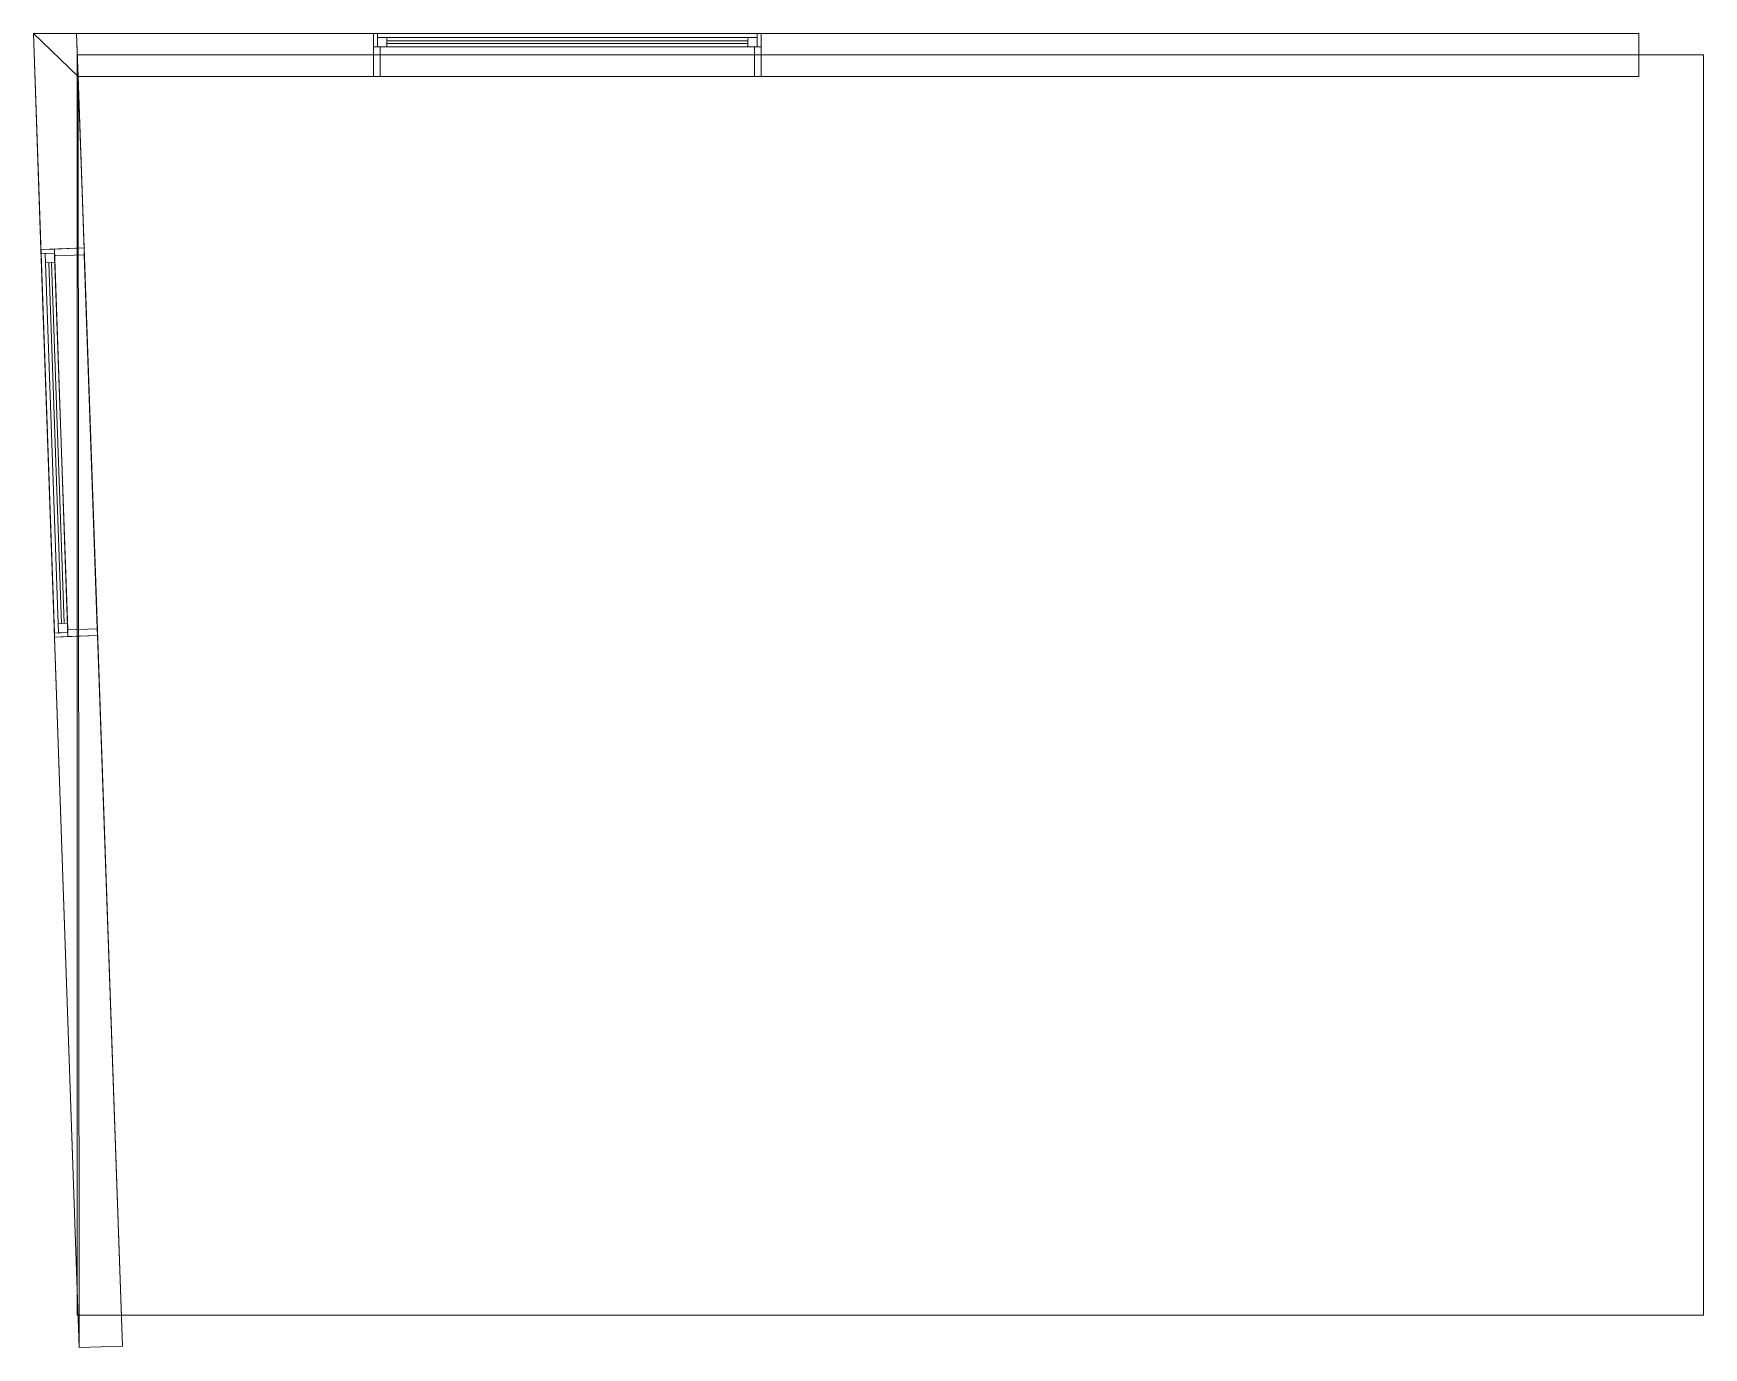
# Model space of a CAD drawing. Header units: inches. Extents: x -1015 to 1377, y -779 to 3091.
# Drawn here: x 1066.9 to 1377.1, y 2847 to 3091 of the extents above.
import ezdxf

# ---------------------------------------------------------------- set-up
doc = ezdxf.new("R2010")
doc.units = ezdxf.units.IN
doc.header["$MEASUREMENT"] = 0
for name, color, linetype, lineweight in [('A-FLOR', 192, 'Continuous', 13), ('A-GLAZ', 151, 'Continuous', 13), ('A-WALL', 113, 'Continuous', 13)]:
    doc.layers.add(name, color=color, linetype=linetype, lineweight=lineweight)

# ---------------------------------------------------------------- blocks, each defined once
blk = doc.blocks.new('Fixed - 36_ x 72_-353660-_3D_')
at = {"layer": 'A-GLAZ', "lineweight": 9}
mesh = blk.add_polyface(dxfattribs=at)
corners = [(34.5, 4, 84), (34.5, 4, 12), (-37.5, 4, 12), (-37.5, 4, 84), (33.75, 4, 83.25), (-36.75, 4, 83.25), (-36.75, 4, 12.75), (33.75, 4, 12.75)]
mesh.append_faces([[corners[k] for k in face] for face in [(3, 5, 6, 2), (2, 6, 7, 1)]], dxfattribs={"vtx0": -1, "vtx2": -1})
mesh.append_faces([[corners[k] for k in face] for face in [(4, 5, 3, 0), (7, 4, 0, 1)]], dxfattribs={"vtx1": -1, "vtx3": -1})
mesh = blk.add_polyface(dxfattribs=at)
corners = [(-37.5, 1.5, 84), (34.5, 1.5, 84), (34.5, 4, 84), (-37.5, 4, 84)]
mesh.append_faces([[corners[k] for k in face] for face in [(0, 1, 2, 3)]])
mesh = blk.add_polyface(dxfattribs=at)
corners = [(-37.5, 1.5, 12), (-37.5, 1.5, 84), (-37.5, 4, 84), (-37.5, 4, 12)]
mesh.append_faces([[corners[k] for k in face] for face in [(0, 1, 2, 3)]])
mesh = blk.add_polyface(dxfattribs=at)
corners = [(34.5, 1.5, 12), (-37.5, 1.5, 12), (-37.5, 4, 12), (34.5, 4, 12)]
mesh.append_faces([[corners[k] for k in face] for face in [(0, 1, 2, 3)]])
mesh = blk.add_polyface(dxfattribs=at)
corners = [(-36.75, 1.5, 12.75), (33.75, 1.5, 12.75), (33.75, 4, 12.75), (-36.75, 4, 12.75)]
mesh.append_faces([[corners[k] for k in face] for face in [(0, 1, 2, 3)]])
mesh = blk.add_polyface(dxfattribs=at)
corners = [(-36.75, 1.5, 83.25), (-36.75, 1.5, 12.75), (-36.75, 4, 12.75), (-36.75, 4, 83.25)]
mesh.append_faces([[corners[k] for k in face] for face in [(0, 1, 2, 3)]])
mesh = blk.add_polyface(dxfattribs=at)
corners = [(33.75, 1.5, 83.25), (-36.75, 1.5, 83.25), (-36.75, 4, 83.25), (33.75, 4, 83.25)]
mesh.append_faces([[corners[k] for k in face] for face in [(0, 1, 2, 3)]])
mesh = blk.add_polyface(dxfattribs=at)
corners = [(-36.75, 3.25, 83.25), (33.75, 3.25, 83.25), (33.75, 3.25, 12.75), (-36.75, 3.25, 12.75), (-35, 3.25, 81.5), (-35, 3.25, 14.5), (32, 3.25, 14.5), (32, 3.25, 81.5)]
mesh.append_faces([[corners[k] for k in face] for face in [(0, 4, 5, 3), (3, 5, 6, 2)]], dxfattribs={"vtx0": -1, "vtx2": -1})
mesh.append_faces([[corners[k] for k in face] for face in [(7, 4, 0, 1), (6, 7, 1, 2)]], dxfattribs={"vtx1": -1, "vtx3": -1})
mesh = blk.add_polyface(dxfattribs=at)
corners = [(33.75, 3.25, 83.25), (-36.75, 3.25, 83.25), (-36.75, 1.5, 83.25), (33.75, 1.5, 83.25)]
mesh.append_faces([[corners[k] for k in face] for face in [(0, 1, 2, 3)]])
mesh = blk.add_polyface(dxfattribs=at)
corners = [(-36.75, 3.25, 12.75), (33.75, 3.25, 12.75), (33.75, 1.5, 12.75), (-36.75, 1.5, 12.75)]
mesh.append_faces([[corners[k] for k in face] for face in [(0, 1, 2, 3)]])
mesh = blk.add_polyface(dxfattribs=at)
corners = [(-36.75, 3.25, 83.25), (-36.75, 3.25, 12.75), (-36.75, 1.5, 12.75), (-36.75, 1.5, 83.25)]
mesh.append_faces([[corners[k] for k in face] for face in [(0, 1, 2, 3)]])
mesh = blk.add_polyface(dxfattribs=at)
corners = [(-35, 3.25, 14.5), (-35, 3.25, 81.5), (-35, 1.5, 81.5), (-35, 1.5, 14.5)]
mesh.append_faces([[corners[k] for k in face] for face in [(0, 1, 2, 3)]])
mesh = blk.add_polyface(dxfattribs=at)
corners = [(32, 3.25, 14.5), (-35, 3.25, 14.5), (-35, 1.5, 14.5), (32, 1.5, 14.5)]
mesh.append_faces([[corners[k] for k in face] for face in [(0, 1, 2, 3)]])
mesh = blk.add_polyface(dxfattribs=at)
corners = [(-35, 3.25, 81.5), (32, 3.25, 81.5), (32, 1.5, 81.5), (-35, 1.5, 81.5)]
mesh.append_faces([[corners[k] for k in face] for face in [(0, 1, 2, 3)]])
mesh = blk.add_polyface(dxfattribs=at)
corners = [(32, 3.25, 81.5), (32, 3.25, 14.5), (32, 1.5, 14.5), (32, 1.5, 81.5)]
mesh.append_faces([[corners[k] for k in face] for face in [(0, 1, 2, 3)]])
mesh = blk.add_polyface(dxfattribs=at)
corners = [(33.75, 1.5, 12.75), (33.75, 1.5, 83.25), (33.75, 4, 83.25), (33.75, 4, 12.75)]
mesh.append_faces([[corners[k] for k in face] for face in [(0, 1, 2, 3)]])
mesh = blk.add_polyface(dxfattribs=at)
corners = [(33.75, 3.25, 12.75), (33.75, 3.25, 83.25), (33.75, 1.5, 83.25), (33.75, 1.5, 12.75)]
mesh.append_faces([[corners[k] for k in face] for face in [(0, 1, 2, 3)]])
mesh = blk.add_polyface(dxfattribs=at)
corners = [(34.5, 1.5, 84), (34.5, 1.5, 12), (34.5, 4, 12), (34.5, 4, 84)]
mesh.append_faces([[corners[k] for k in face] for face in [(0, 1, 2, 3)]])
mesh = blk.add_polyface(dxfattribs=at)
corners = [(-37.5, 1.5, 84), (34.5, 1.5, 84), (34.5, 1.5, 12), (-37.5, 1.5, 12), (-36.25, 1.5, 82.75), (-36.25, 1.5, 13.25), (33.25, 1.5, 13.25), (33.25, 1.5, 82.75)]
mesh.append_faces([[corners[k] for k in face] for face in [(0, 4, 5, 3), (3, 5, 6, 2)]], dxfattribs={"vtx0": -1, "vtx2": -1})
mesh.append_faces([[corners[k] for k in face] for face in [(7, 4, 0, 1), (6, 7, 1, 2)]], dxfattribs={"vtx1": -1, "vtx3": -1})
mesh = blk.add_polyface(dxfattribs=at)
corners = [(34.5, 1.5, 84), (-37.5, 1.5, 84), (-37.5, -4, 84), (34.5, -4, 84)]
mesh.append_faces([[corners[k] for k in face] for face in [(3, 0, 1, 2)]])
mesh = blk.add_polyface(dxfattribs=at)
corners = [(-37.5, 1.5, 12), (34.5, 1.5, 12), (34.5, -4, 12), (-37.5, -4, 12)]
mesh.append_faces([[corners[k] for k in face] for face in [(3, 0, 1, 2)]])
mesh = blk.add_polyface(dxfattribs=at)
corners = [(-37.5, 1.5, 84), (-37.5, 1.5, 12), (-37.5, -4, 12), (-37.5, -4, 84)]
mesh.append_faces([[corners[k] for k in face] for face in [(3, 0, 1, 2)]])
mesh = blk.add_polyface(dxfattribs=at)
corners = [(34.5, 1.5, 84), (-37.5, 1.5, 84), (-37.5, 1.5, 12), (34.5, 1.5, 12), (33.75, 1.5, 83.25), (33.75, 1.5, 12.75), (-36.75, 1.5, 12.75), (-36.75, 1.5, 83.25)]
mesh.append_faces([[corners[k] for k in face] for face in [(0, 4, 5, 3), (3, 5, 6, 2)]], dxfattribs={"vtx0": -1, "vtx2": -1})
mesh.append_faces([[corners[k] for k in face] for face in [(7, 4, 0, 1), (6, 7, 1, 2)]], dxfattribs={"vtx1": -1, "vtx3": -1})
mesh = blk.add_polyface(dxfattribs=at)
corners = [(-36.75, 1.5, 83.25), (-36.75, 1.5, 12.75), (33.75, 1.5, 12.75), (33.75, 1.5, 83.25), (-35, 1.5, 81.5), (32, 1.5, 81.5), (32, 1.5, 14.5), (-35, 1.5, 14.5)]
mesh.append_faces([[corners[k] for k in face] for face in [(3, 5, 6, 2), (2, 6, 7, 1)]], dxfattribs={"vtx0": -1, "vtx2": -1})
mesh.append_faces([[corners[k] for k in face] for face in [(4, 5, 3, 0), (7, 4, 0, 1)]], dxfattribs={"vtx1": -1, "vtx3": -1})
mesh = blk.add_polyface(dxfattribs=at)
corners = [(-36.25, 1.5, 13.25), (-36.25, 1.5, 82.75), (-36.25, -4, 82.75), (-36.25, -4, 13.25)]
mesh.append_faces([[corners[k] for k in face] for face in [(0, 1, 2, 3)]])
mesh = blk.add_polyface(dxfattribs=at)
corners = [(33.25, 1.5, 13.25), (-36.25, 1.5, 13.25), (-36.25, -4, 13.25), (33.25, -4, 13.25)]
mesh.append_faces([[corners[k] for k in face] for face in [(0, 1, 2, 3)]])
mesh = blk.add_polyface(dxfattribs=at)
corners = [(-36.25, 1.5, 82.75), (33.25, 1.5, 82.75), (33.25, -4, 82.75), (-36.25, -4, 82.75)]
mesh.append_faces([[corners[k] for k in face] for face in [(0, 1, 2, 3)]])
at = {"layer": 'A-GLAZ', "lineweight": 9, "transparency": 33554496}
mesh = blk.add_polyface(dxfattribs=at)
corners = [(32, 2.62, 81.5), (32, 2.62, 14.5), (-35, 2.62, 14.5), (-35, 2.62, 81.5)]
mesh.append_faces([[corners[k] for k in face] for face in [(2, 3, 0, 1)]])
mesh = blk.add_polyface(dxfattribs=at)
corners = [(-35, 2.12, 81.5), (32, 2.12, 81.5), (32, 2.62, 81.5), (-35, 2.62, 81.5)]
mesh.append_faces([[corners[k] for k in face] for face in [(0, 1, 2, 3)]])
mesh = blk.add_polyface(dxfattribs=at)
corners = [(-35, 2.12, 14.5), (-35, 2.12, 81.5), (-35, 2.62, 81.5), (-35, 2.62, 14.5)]
mesh.append_faces([[corners[k] for k in face] for face in [(0, 1, 2, 3)]])
mesh = blk.add_polyface(dxfattribs=at)
corners = [(32, 2.12, 14.5), (-35, 2.12, 14.5), (-35, 2.62, 14.5), (32, 2.62, 14.5)]
mesh.append_faces([[corners[k] for k in face] for face in [(0, 1, 2, 3)]])
mesh = blk.add_polyface(dxfattribs=at)
corners = [(32, 2.12, 81.5), (-35, 2.12, 81.5), (-35, 2.12, 14.5), (32, 2.12, 14.5)]
mesh.append_faces([[corners[k] for k in face] for face in [(3, 0, 1, 2)]])
mesh = blk.add_polyface(dxfattribs=at)
corners = [(32, 2.12, 81.5), (32, 2.12, 14.5), (32, 2.62, 14.5), (32, 2.62, 81.5)]
mesh.append_faces([[corners[k] for k in face] for face in [(0, 1, 2, 3)]])
at = {"layer": 'A-GLAZ', "lineweight": 9}
mesh = blk.add_polyface(dxfattribs=at)
corners = [(33.25, 1.5, 82.75), (33.25, 1.5, 13.25), (33.25, -4, 13.25), (33.25, -4, 82.75)]
mesh.append_faces([[corners[k] for k in face] for face in [(0, 1, 2, 3)]])
mesh = blk.add_polyface(dxfattribs=at)
corners = [(34.5, 1.5, 12), (34.5, 1.5, 84), (34.5, -4, 84), (34.5, -4, 12)]
mesh.append_faces([[corners[k] for k in face] for face in [(3, 0, 1, 2)]])
mesh = blk.add_polyface(dxfattribs=at)
corners = [(-37.5, -4, 84), (-37.5, -4, 12), (34.5, -4, 12), (34.5, -4, 84), (-36.25, -4, 82.75), (33.25, -4, 82.75), (33.25, -4, 13.25), (-36.25, -4, 13.25)]
mesh.append_faces([[corners[k] for k in face] for face in [(3, 5, 6, 2), (2, 6, 7, 1)]], dxfattribs={"vtx0": -1, "vtx2": -1})
mesh.append_faces([[corners[k] for k in face] for face in [(4, 5, 3, 0), (7, 4, 0, 1)]], dxfattribs={"vtx1": -1, "vtx3": -1})
blk = doc.blocks.new('Fixed - 36_ x 72_-353744-_3D_')
at = {"layer": 'A-GLAZ', "lineweight": 9}
mesh = blk.add_polyface(dxfattribs=at)
corners = [(-37.5, 4, 84), (34.5, 4, 84), (34.5, 4, 12), (-37.5, 4, 12), (-36.25, 4, 82.75), (-36.25, 4, 13.25), (33.25, 4, 13.25), (33.25, 4, 82.75)]
mesh.append_faces([[corners[k] for k in face] for face in [(1, 7, 4, 0), (0, 4, 5, 3)]], dxfattribs={"vtx0": -1, "vtx2": -1})
mesh.append_faces([[corners[k] for k in face] for face in [(6, 7, 1, 2), (5, 6, 2, 3)]], dxfattribs={"vtx1": -1, "vtx3": -1})
mesh = blk.add_polyface(dxfattribs=at)
corners = [(34.5, -1.5, 84), (34.5, 4, 84), (-37.5, 4, 84), (-37.5, -1.5, 84)]
mesh.append_faces([[corners[k] for k in face] for face in [(3, 0, 1, 2)]])
mesh = blk.add_polyface(dxfattribs=at)
corners = [(-37.5, -1.5, 12), (-37.5, 4, 12), (34.5, 4, 12), (34.5, -1.5, 12)]
mesh.append_faces([[corners[k] for k in face] for face in [(3, 0, 1, 2)]])
mesh = blk.add_polyface(dxfattribs=at)
corners = [(-37.5, -1.5, 84), (-37.5, 4, 84), (-37.5, 4, 12), (-37.5, -1.5, 12)]
mesh.append_faces([[corners[k] for k in face] for face in [(3, 0, 1, 2)]])
mesh = blk.add_polyface(dxfattribs=at)
corners = [(-36.25, -1.5, 13.25), (-36.25, 4, 13.25), (-36.25, 4, 82.75), (-36.25, -1.5, 82.75)]
mesh.append_faces([[corners[k] for k in face] for face in [(2, 3, 0, 1)]])
mesh = blk.add_polyface(dxfattribs=at)
corners = [(33.25, -1.5, 13.25), (33.25, 4, 13.25), (-36.25, 4, 13.25), (-36.25, -1.5, 13.25)]
mesh.append_faces([[corners[k] for k in face] for face in [(2, 3, 0, 1)]])
mesh = blk.add_polyface(dxfattribs=at)
corners = [(-36.25, -1.5, 82.75), (-36.25, 4, 82.75), (33.25, 4, 82.75), (33.25, -1.5, 82.75)]
mesh.append_faces([[corners[k] for k in face] for face in [(2, 3, 0, 1)]])
mesh = blk.add_polyface(dxfattribs=at)
corners = [(33.25, -1.5, 82.75), (33.25, 4, 82.75), (33.25, 4, 13.25), (33.25, -1.5, 13.25)]
mesh.append_faces([[corners[k] for k in face] for face in [(2, 3, 0, 1)]])
mesh = blk.add_polyface(dxfattribs=at)
corners = [(34.5, -1.5, 12), (34.5, 4, 12), (34.5, 4, 84), (34.5, -1.5, 84)]
mesh.append_faces([[corners[k] for k in face] for face in [(3, 0, 1, 2)]])
mesh = blk.add_polyface(dxfattribs=at)
corners = [(-37.5, -1.5, 84), (-37.5, -1.5, 12), (34.5, -1.5, 12), (34.5, -1.5, 84), (-36.25, -1.5, 82.75), (33.25, -1.5, 82.75), (33.25, -1.5, 13.25), (-36.25, -1.5, 13.25)]
mesh.append_faces([[corners[k] for k in face] for face in [(0, 4, 5, 3), (3, 5, 6, 2)]], dxfattribs={"vtx0": -1, "vtx2": -1})
mesh.append_faces([[corners[k] for k in face] for face in [(7, 4, 0, 1), (6, 7, 1, 2)]], dxfattribs={"vtx1": -1, "vtx3": -1})
mesh = blk.add_polyface(dxfattribs=at)
corners = [(34.5, -1.5, 84), (34.5, -1.5, 12), (-37.5, -1.5, 12), (-37.5, -1.5, 84), (33.75, -1.5, 83.25), (-36.75, -1.5, 83.25), (-36.75, -1.5, 12.75), (33.75, -1.5, 12.75)]
mesh.append_faces([[corners[k] for k in face] for face in [(0, 4, 5, 3), (3, 5, 6, 2)]], dxfattribs={"vtx0": -1, "vtx2": -1})
mesh.append_faces([[corners[k] for k in face] for face in [(7, 4, 0, 1), (6, 7, 1, 2)]], dxfattribs={"vtx1": -1, "vtx3": -1})
mesh = blk.add_polyface(dxfattribs=at)
corners = [(-37.5, -1.5, 84), (-37.5, -4, 84), (34.5, -4, 84), (34.5, -1.5, 84)]
mesh.append_faces([[corners[k] for k in face] for face in [(2, 3, 0, 1)]])
mesh = blk.add_polyface(dxfattribs=at)
corners = [(-37.5, -1.5, 12), (-37.5, -4, 12), (-37.5, -4, 84), (-37.5, -1.5, 84)]
mesh.append_faces([[corners[k] for k in face] for face in [(2, 3, 0, 1)]])
mesh = blk.add_polyface(dxfattribs=at)
corners = [(34.5, -1.5, 12), (34.5, -4, 12), (-37.5, -4, 12), (-37.5, -1.5, 12)]
mesh.append_faces([[corners[k] for k in face] for face in [(2, 3, 0, 1)]])
mesh = blk.add_polyface(dxfattribs=at)
corners = [(-36.75, -1.5, 83.25), (33.75, -1.5, 83.25), (33.75, -1.5, 12.75), (-36.75, -1.5, 12.75), (-35, -1.5, 81.5), (-35, -1.5, 14.5), (32, -1.5, 14.5), (32, -1.5, 81.5)]
mesh.append_faces([[corners[k] for k in face] for face in [(1, 7, 4, 0), (0, 4, 5, 3)]], dxfattribs={"vtx0": -1, "vtx2": -1})
mesh.append_faces([[corners[k] for k in face] for face in [(6, 7, 1, 2), (5, 6, 2, 3)]], dxfattribs={"vtx1": -1, "vtx3": -1})
mesh = blk.add_polyface(dxfattribs=at)
corners = [(33.75, -3.25, 83.25), (33.75, -1.5, 83.25), (-36.75, -1.5, 83.25), (-36.75, -3.25, 83.25)]
mesh.append_faces([[corners[k] for k in face] for face in [(2, 3, 0, 1)]])
mesh = blk.add_polyface(dxfattribs=at)
corners = [(-36.75, -3.25, 12.75), (-36.75, -1.5, 12.75), (33.75, -1.5, 12.75), (33.75, -3.25, 12.75)]
mesh.append_faces([[corners[k] for k in face] for face in [(2, 3, 0, 1)]])
mesh = blk.add_polyface(dxfattribs=at)
corners = [(-36.75, -3.25, 83.25), (-36.75, -1.5, 83.25), (-36.75, -1.5, 12.75), (-36.75, -3.25, 12.75)]
mesh.append_faces([[corners[k] for k in face] for face in [(2, 3, 0, 1)]])
mesh = blk.add_polyface(dxfattribs=at)
corners = [(-36.75, -1.5, 12.75), (-36.75, -4, 12.75), (33.75, -4, 12.75), (33.75, -1.5, 12.75)]
mesh.append_faces([[corners[k] for k in face] for face in [(2, 3, 0, 1)]])
mesh = blk.add_polyface(dxfattribs=at)
corners = [(-36.75, -1.5, 83.25), (-36.75, -4, 83.25), (-36.75, -4, 12.75), (-36.75, -1.5, 12.75)]
mesh.append_faces([[corners[k] for k in face] for face in [(2, 3, 0, 1)]])
mesh = blk.add_polyface(dxfattribs=at)
corners = [(33.75, -1.5, 83.25), (33.75, -4, 83.25), (-36.75, -4, 83.25), (-36.75, -1.5, 83.25)]
mesh.append_faces([[corners[k] for k in face] for face in [(2, 3, 0, 1)]])
mesh = blk.add_polyface(dxfattribs=at)
corners = [(-35, -3.25, 14.5), (-35, -1.5, 14.5), (-35, -1.5, 81.5), (-35, -3.25, 81.5)]
mesh.append_faces([[corners[k] for k in face] for face in [(2, 3, 0, 1)]])
mesh = blk.add_polyface(dxfattribs=at)
corners = [(32, -3.25, 14.5), (32, -1.5, 14.5), (-35, -1.5, 14.5), (-35, -3.25, 14.5)]
mesh.append_faces([[corners[k] for k in face] for face in [(2, 3, 0, 1)]])
mesh = blk.add_polyface(dxfattribs=at)
corners = [(-35, -3.25, 81.5), (-35, -1.5, 81.5), (32, -1.5, 81.5), (32, -3.25, 81.5)]
mesh.append_faces([[corners[k] for k in face] for face in [(2, 3, 0, 1)]])
at = {"layer": 'A-GLAZ', "lineweight": 9, "transparency": 33554496}
mesh = blk.add_polyface(dxfattribs=at)
corners = [(32, -2.12, 81.5), (32, -2.12, 14.5), (-35, -2.12, 14.5), (-35, -2.12, 81.5)]
mesh.append_faces([[corners[k] for k in face] for face in [(3, 0, 1, 2)]])
mesh = blk.add_polyface(dxfattribs=at)
corners = [(-35, -2.12, 81.5), (-35, -2.62, 81.5), (32, -2.62, 81.5), (32, -2.12, 81.5)]
mesh.append_faces([[corners[k] for k in face] for face in [(2, 3, 0, 1)]])
mesh = blk.add_polyface(dxfattribs=at)
corners = [(-35, -2.12, 14.5), (-35, -2.62, 14.5), (-35, -2.62, 81.5), (-35, -2.12, 81.5)]
mesh.append_faces([[corners[k] for k in face] for face in [(2, 3, 0, 1)]])
mesh = blk.add_polyface(dxfattribs=at)
corners = [(32, -2.12, 14.5), (32, -2.62, 14.5), (-35, -2.62, 14.5), (-35, -2.12, 14.5)]
mesh.append_faces([[corners[k] for k in face] for face in [(2, 3, 0, 1)]])
mesh = blk.add_polyface(dxfattribs=at)
corners = [(32, -2.62, 81.5), (-35, -2.62, 81.5), (-35, -2.62, 14.5), (32, -2.62, 14.5)]
mesh.append_faces([[corners[k] for k in face] for face in [(0, 1, 2, 3)]])
at = {"layer": 'A-GLAZ', "lineweight": 9}
mesh = blk.add_polyface(dxfattribs=at)
corners = [(32, -3.25, 81.5), (32, -1.5, 81.5), (32, -1.5, 14.5), (32, -3.25, 14.5)]
mesh.append_faces([[corners[k] for k in face] for face in [(2, 3, 0, 1)]])
at = {"layer": 'A-GLAZ', "lineweight": 9, "transparency": 33554496}
mesh = blk.add_polyface(dxfattribs=at)
corners = [(32, -2.12, 81.5), (32, -2.62, 81.5), (32, -2.62, 14.5), (32, -2.12, 14.5)]
mesh.append_faces([[corners[k] for k in face] for face in [(2, 3, 0, 1)]])
at = {"layer": 'A-GLAZ', "lineweight": 9}
mesh = blk.add_polyface(dxfattribs=at)
corners = [(33.75, -3.25, 12.75), (33.75, -1.5, 12.75), (33.75, -1.5, 83.25), (33.75, -3.25, 83.25)]
mesh.append_faces([[corners[k] for k in face] for face in [(2, 3, 0, 1)]])
mesh = blk.add_polyface(dxfattribs=at)
corners = [(33.75, -1.5, 12.75), (33.75, -4, 12.75), (33.75, -4, 83.25), (33.75, -1.5, 83.25)]
mesh.append_faces([[corners[k] for k in face] for face in [(2, 3, 0, 1)]])
mesh = blk.add_polyface(dxfattribs=at)
corners = [(34.5, -1.5, 84), (34.5, -4, 84), (34.5, -4, 12), (34.5, -1.5, 12)]
mesh.append_faces([[corners[k] for k in face] for face in [(2, 3, 0, 1)]])
mesh = blk.add_polyface(dxfattribs=at)
corners = [(34.5, -4, 84), (-37.5, -4, 84), (-37.5, -4, 12), (34.5, -4, 12), (33.75, -4, 83.25), (33.75, -4, 12.75), (-36.75, -4, 12.75), (-36.75, -4, 83.25)]
mesh.append_faces([[corners[k] for k in face] for face in [(1, 7, 4, 0), (0, 4, 5, 3)]], dxfattribs={"vtx0": -1, "vtx2": -1})
mesh.append_faces([[corners[k] for k in face] for face in [(6, 7, 1, 2), (5, 6, 2, 3)]], dxfattribs={"vtx1": -1, "vtx3": -1})
mesh = blk.add_polyface(dxfattribs=at)
corners = [(-36.75, -3.25, 83.25), (-36.75, -3.25, 12.75), (33.75, -3.25, 12.75), (33.75, -3.25, 83.25), (-35, -3.25, 81.5), (32, -3.25, 81.5), (32, -3.25, 14.5), (-35, -3.25, 14.5)]
mesh.append_faces([[corners[k] for k in face] for face in [(0, 4, 5, 3), (3, 5, 6, 2)]], dxfattribs={"vtx0": -1, "vtx2": -1})
mesh.append_faces([[corners[k] for k in face] for face in [(7, 4, 0, 1), (6, 7, 1, 2)]], dxfattribs={"vtx1": -1, "vtx3": -1})

msp = doc.modelspace()

# ---------------------------------------------------------------- block references
at = {"layer": 'A-GLAZ'}
msp.add_blockref('Fixed - 36_ x 72_-353660-_3D_', (1167.58, 3086.99, 30), dxfattribs=at)
at = {"layer": 'A-GLAZ', "rotation": 271.9999999999999}
msp.add_blockref('Fixed - 36_ x 72_-353744-_3D_', (1073.65, 3013.53, 30), dxfattribs=at)

# ---------------------------------------------------------------- meshes
at = {"layer": 'A-FLOR'}
mesh = msp.add_polyface(dxfattribs=at)
corners = [(1377.08, 2852.99, -12), (1075.09, 2852.99, -12), (1075.09, 3086.99, -12), (1377.08, 3086.99, -12)]
mesh.append_faces([[corners[k] for k in face] for face in [(3, 0, 1, 2)]])
mesh = msp.add_polyface(dxfattribs=at)
corners = [(1377.08, 2852.99), (1377.08, 3086.99), (1075.09, 3086.99), (1075.09, 2852.99)]
mesh.append_faces([[corners[k] for k in face] for face in [(2, 3, 0, 1)]])
mesh = msp.add_polyface(dxfattribs=at)
corners = [(1075.09, 3086.99, -12), (1075.09, 2852.99, -12), (1075.09, 2852.99), (1075.09, 3086.99)]
mesh.append_faces([[corners[k] for k in face] for face in [(0, 1, 2, 3)]])
mesh = msp.add_polyface(dxfattribs=at)
corners = [(1377.08, 3086.99, -12), (1075.09, 3086.99, -12), (1075.09, 3086.99), (1377.08, 3086.99)]
mesh.append_faces([[corners[k] for k in face] for face in [(0, 1, 2, 3)]])
mesh = msp.add_polyface(dxfattribs=at)
corners = [(1377.08, 2852.99, -12), (1377.08, 3086.99, -12), (1377.08, 3086.99), (1377.08, 2852.99)]
mesh.append_faces([[corners[k] for k in face] for face in [(0, 1, 2, 3)]])
mesh = msp.add_polyface(dxfattribs=at)
corners = [(1075.09, 2852.99, -12), (1377.08, 2852.99, -12), (1377.08, 2852.99), (1075.09, 2852.99)]
mesh.append_faces([[corners[k] for k in face] for face in [(0, 1, 2, 3)]])
at = {"layer": 'A-WALL'}
mesh = msp.add_polyface(dxfattribs=at)
corners = [(1075.46, 2846.99), (1075.46, 2846.99, 240), (1066.94, 3090.99, 240), (1066.94, 3090.99), (1070.85, 2978.91, 114), (1070.85, 2978.91, 42), (1068.34, 3050.87, 42), (1068.34, 3050.87, 114)]
mesh.append_faces([[corners[k] for k in face] for face in [(6, 3, 5), (0, 5, 3)]], dxfattribs={"vtx0": -1, "vtx1": -1})
mesh.append_faces([[corners[k] for k in face] for face in [(3, 6, 7, 2), (2, 7, 4), (4, 1, 2)]], dxfattribs={"vtx0": -1, "vtx2": -1})
mesh.append_faces([[corners[k] for k in face] for face in [(4, 5, 0, 1)]], dxfattribs={"vtx1": -1, "vtx3": -1})
mesh = msp.add_polyface(dxfattribs=at)
corners = [(1074.95, 3090.99), (1075.23, 3082.99), (1083.46, 2847.27), (1075.46, 2846.99), (1066.94, 3090.99)]
mesh.append_faces([[corners[k] for k in face] for face in [(1, 4, 0)]], dxfattribs={"vtx0": -1})
mesh.append_faces([[corners[k] for k in face] for face in [(3, 4, 1, 2)]], dxfattribs={"vtx1": -1})
mesh = msp.add_polyface(dxfattribs=at)
corners = [(1083.46, 2847.27, 240), (1075.23, 3082.99, 240), (1074.95, 3090.99, 240), (1066.94, 3090.99, 240), (1075.46, 2846.99, 240)]
mesh.append_faces([[corners[k] for k in face] for face in [(1, 4, 0)]], dxfattribs={"vtx0": -1})
mesh.append_faces([[corners[k] for k in face] for face in [(3, 4, 1, 2)]], dxfattribs={"vtx1": -1})
mesh = msp.add_polyface(dxfattribs=at)
corners = [(1074.95, 3090.99, 240), (1074.95, 3090.99), (1066.94, 3090.99), (1066.94, 3090.99, 240)]
mesh.append_faces([[corners[k] for k in face] for face in [(0, 1, 2, 3)]])
mesh = msp.add_polyface(dxfattribs=at)
corners = [(1083.46, 2847.27), (1075.23, 3082.99), (1074.95, 3090.99), (1074.95, 3090.99, 240), (1075.23, 3082.99, 240), (1083.46, 2847.27, 240), (1078.85, 2979.19, 114), (1076.34, 3051.15, 114), (1076.34, 3051.15, 42), (1078.85, 2979.19, 42)]
mesh.append_faces([[corners[k] for k in face] for face in [(0, 9, 6, 5), (9, 0, 1), (4, 6, 7), (1, 8, 9)]], dxfattribs={"vtx0": -1, "vtx2": -1})
mesh.append_faces([[corners[k] for k in face] for face in [(4, 5, 6), (1, 2, 8), (3, 4, 7)]], dxfattribs={"vtx1": -1, "vtx2": -1})
mesh.append_faces([[corners[k] for k in face] for face in [(2, 3, 7, 8)]], dxfattribs={"vtx1": -1, "vtx3": -1})
mesh = msp.add_polyface(dxfattribs=at)
corners = [(1074.95, 3090.99), (1074.95, 3090.99, 240), (1365.08, 3090.99, 240), (1365.08, 3090.99), (1202.08, 3090.99, 114), (1130.08, 3090.99, 114), (1130.08, 3090.99, 42), (1202.08, 3090.99, 42)]
mesh.append_faces([[corners[k] for k in face] for face in [(5, 1, 4)]], dxfattribs={"vtx0": -1, "vtx1": -1})
mesh.append_faces([[corners[k] for k in face] for face in [(3, 7, 4), (7, 3, 0, 6)]], dxfattribs={"vtx0": -1, "vtx2": -1})
mesh.append_faces([[corners[k] for k in face] for face in [(4, 1, 2, 3)]], dxfattribs={"vtx0": -1, "vtx3": -1})
mesh.append_faces([[corners[k] for k in face] for face in [(5, 6, 0, 1)]], dxfattribs={"vtx1": -1, "vtx3": -1})
mesh = msp.add_polyface(dxfattribs=at)
corners = [(1365.08, 3082.99), (1075.23, 3082.99), (1074.95, 3090.99), (1365.08, 3090.99)]
mesh.append_faces([[corners[k] for k in face] for face in [(3, 0, 1, 2)]])
mesh = msp.add_polyface(dxfattribs=at)
corners = [(1075.23, 3082.99, 240), (1365.08, 3082.99, 240), (1365.08, 3090.99, 240), (1074.95, 3090.99, 240)]
mesh.append_faces([[corners[k] for k in face] for face in [(0, 1, 2, 3)]])
mesh = msp.add_polyface(dxfattribs=at)
corners = [(1075.23, 3082.99), (1075.23, 3082.99, 240), (1074.95, 3090.99, 240), (1074.95, 3090.99)]
mesh.append_faces([[corners[k] for k in face] for face in [(3, 0, 1, 2)]])
mesh = msp.add_polyface(dxfattribs=at)
corners = [(1130.08, 3082.99, 42), (1202.08, 3082.99, 42), (1202.08, 3090.99, 42), (1130.08, 3090.99, 42)]
mesh.append_faces([[corners[k] for k in face] for face in [(0, 1, 2, 3)]])
mesh = msp.add_polyface(dxfattribs=at)
corners = [(1130.08, 3082.99, 114), (1130.08, 3082.99, 42), (1130.08, 3090.99, 42), (1130.08, 3090.99, 114)]
mesh.append_faces([[corners[k] for k in face] for face in [(0, 1, 2, 3)]])
mesh = msp.add_polyface(dxfattribs=at)
corners = [(1202.08, 3082.99, 114), (1130.08, 3082.99, 114), (1130.08, 3090.99, 114), (1202.08, 3090.99, 114)]
mesh.append_faces([[corners[k] for k in face] for face in [(0, 1, 2, 3)]])
mesh = msp.add_polyface(dxfattribs=at)
corners = [(1202.08, 3082.99, 42), (1202.08, 3082.99, 114), (1202.08, 3090.99, 114), (1202.08, 3090.99, 42)]
mesh.append_faces([[corners[k] for k in face] for face in [(0, 1, 2, 3)]])
mesh = msp.add_polyface(dxfattribs=at)
corners = [(1365.08, 3082.99, 240), (1365.08, 3082.99), (1365.08, 3090.99), (1365.08, 3090.99, 240)]
mesh.append_faces([[corners[k] for k in face] for face in [(0, 1, 2, 3)]])
mesh = msp.add_polyface(dxfattribs=at)
corners = [(1075.23, 3082.99), (1365.08, 3082.99), (1365.08, 3082.99, 240), (1075.23, 3082.99, 240), (1202.08, 3082.99, 114), (1202.08, 3082.99, 42), (1130.08, 3082.99, 42), (1130.08, 3082.99, 114)]
mesh.append_faces([[corners[k] for k in face] for face in [(0, 6, 7, 3), (3, 7, 4, 2)]], dxfattribs={"vtx0": -1, "vtx2": -1})
mesh.append_faces([[corners[k] for k in face] for face in [(5, 6, 0, 1), (4, 5, 1, 2)]], dxfattribs={"vtx1": -1, "vtx3": -1})
mesh = msp.add_polyface(dxfattribs=at)
corners = [(1068.34, 3050.87, 42), (1070.85, 2978.91, 42), (1078.85, 2979.19, 42), (1076.34, 3051.15, 42)]
mesh.append_faces([[corners[k] for k in face] for face in [(0, 1, 2, 3)]])
mesh = msp.add_polyface(dxfattribs=at)
corners = [(1068.34, 3050.87, 114), (1068.34, 3050.87, 42), (1076.34, 3051.15, 42), (1076.34, 3051.15, 114)]
mesh.append_faces([[corners[k] for k in face] for face in [(0, 1, 2, 3)]])
mesh = msp.add_polyface(dxfattribs=at)
corners = [(1070.85, 2978.91, 114), (1068.34, 3050.87, 114), (1076.34, 3051.15, 114), (1078.85, 2979.19, 114)]
mesh.append_faces([[corners[k] for k in face] for face in [(3, 0, 1, 2)]])
mesh = msp.add_polyface(dxfattribs=at)
corners = [(1070.85, 2978.91, 42), (1070.85, 2978.91, 114), (1078.85, 2979.19, 114), (1078.85, 2979.19, 42)]
mesh.append_faces([[corners[k] for k in face] for face in [(0, 1, 2, 3)]])
mesh = msp.add_polyface(dxfattribs=at)
corners = [(1083.46, 2847.27), (1083.46, 2847.27, 240), (1075.46, 2846.99, 240), (1075.46, 2846.99)]
mesh.append_faces([[corners[k] for k in face] for face in [(0, 1, 2, 3)]])

doc.saveas('drawing.dxf')
